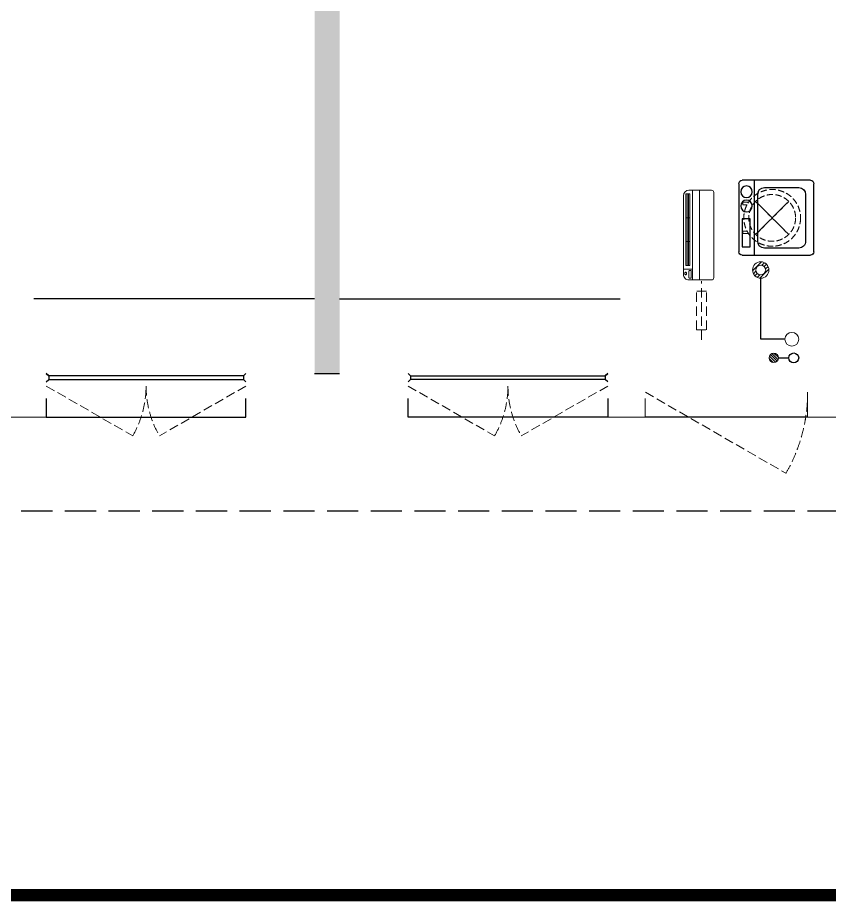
# Model space of a CAD drawing. Extents: x 2803505 to 5851001, y -1372902 to 24339.
# Drawn here: x 3266483 to 3272988, y -925904 to -918819 of the extents above; entities that cross this region are included whole.
import ezdxf

# ---------------------------------------------------------------- set-up
doc = ezdxf.new("R2010")
doc.units = 0
doc.header["$LTSCALE"] = 1000
doc.header["$MEASUREMENT"] = 0
for name, pattern in [('$1$DASH', [0.35, 0.25, -0.1]), ('DASH', [0.35, 0.25, -0.1]), ('HIDDEN', [0.375, 0.25, -0.125])]:
    doc.linetypes.add(name, pattern=pattern)
doc.layers.get('0').update_dxf_attribs({"linetype": 'CONTINUOUS'})
for name, color, linetype in [('!!电气', 1, 'CONTINUOUS'), ('3-栏杆1', 252, 'CONTINUOUS'), ('3.5方案汇报，与郭总、侯月琴确定户型_t8$0$2020.03.04 -1安徽标准化洋房户型(UA）_t8_t8$0$看线', 154, 'CONTINUOUS'), ('LVTRY', 252, 'CONTINUOUS'), ('VPIPE-凝结', 150, 'CONTINUOUS'), ('保温', 6, 'CONTINUOUS'), ('卫生间', 6, 'CONTINUOUS'), ('看线', 185, 'CONTINUOUS')]:
    doc.layers.add(name, color=color, linetype=linetype)
for name, color, linetype, lineweight in [('EQUIP_地漏', 7, 'CONTINUOUS', 18), ('VPIPE-废水', 31, 'TG_F', 18), ('WINDOW', 146, 'CONTINUOUS', 20), ('图框', 147, 'CONTINUOUS', 20), ('平面-空调室内机', 176, 'CONTINUOUS', 9), ('平面-空调预留孔', 252, 'CONTINUOUS', 15), ('粉刷', 251, 'CONTINUOUS', 9)]:
    doc.layers.add(name, color=color, linetype=linetype, lineweight=lineweight)
doc.styles.add('TG_LINETYPE', font='SIMPLEX', dxfattribs={"width": 0.8, "height": 3, "bigfont": 'HZTXT'})
doc.linetypes.add('TG_F', pattern='A,2,-0.3,["F",TG_LINETYPE,S=0.1,R=0,X=-0.23,Y=-0.15],0', length=2.3)

# ---------------------------------------------------------------- blocks, each defined once
blk = doc.blocks.new('GDFGDGRD')
at = {"layer": '保温', "linetype": 'Continuous', "ltscale": 10}
h = blk.add_hatch(dxfattribs=at)
h.set_pattern_fill('HEX', color=251, scale=10, angle=90, style=0)
h.set_pattern_definition([(90, (-70765.891, -152124.736), (-16.49778, 1e-15), [9.525, -19.05]), (210, (-70765.891, -152124.736), (8.24889, -14.2874966), [9.525, -19.05]), (150, (-70765.891, -152115.211), (-8.24889, -14.2874966), [9.525, -19.05])])
h.paths.add_polyline_path([(433016.7, 363923.7), (433216.7, 363923.7), (433216.7, 368523.7), (433016.7, 368523.7)])
at = {"layer": '保温', "color": 251, "linetype": 'ByBlock', "ltscale": 10}
blk.add_line((433016.6, 363923.7), (433216.6, 363923.7), dxfattribs=at)
blk = doc.blocks.new('ASDFSD')
at = {"layer": '3-栏杆1', "color": 5}
for p, q in [((681762.6, 334937.5), (681742.3, 334955.3)), ((681742.3, 334955.3), (681762.6, 334937.5)), ((681742.3, 334888.4), (681762.6, 334908.3)), ((683322.1, 334937.5), (681762.6, 334937.5)), ((681762.6, 334937.5), (681762.6, 334908.3)), ((681762.6, 334908.2), (683322.1, 334908.2)), ((683322.1, 334937.5), (683342.3, 334955.3)), ((683342.3, 334955.3), (683322.1, 334937.5)), ((683322.1, 334937.5), (683322.1, 334908.3)), ((683322.1, 334908.3), (683342.3, 334888.4)), ((683342.3, 334888.4), (683322.1, 334908.3))]:
    blk.add_line(p, q, dxfattribs=at)
blk = doc.blocks.new('dongkong')
at = {"layer": '平面-空调预留孔', "color": 8, "linetype": 'HIDDEN', "ltscale": 0.3}
for p, q in [((-603796, 210899.9), (-603796, 210431.5)), ((-603836, 210821), (-603836, 210510.8)), ((-603836, 210821), (-603756, 210821)), ((-603756, 210821), (-603756, 210510.8))]:
    blk.add_line(p, q, dxfattribs=at)
blk.add_lwpolyline([(-603756, 210510.8), (-603836, 210510.8)], dxfattribs=at)
blk = doc.blocks.new('A$C001338C2')
at = {"color": 8}
for p, q in [((845, 303.6), (55, 303.6)), ((109.1, 214.8), (109.1, 303.6)), ((0, 248.6), (0, 22)), ((900, 22), (900, 248.6)), ((22, 0), (878, 0))]:
    blk.add_line(p, q, dxfattribs=at)
at = {"color": 8, "lineweight": 5}
for p, q in [((864.6, 278.7), (144.5, 278.7)), ((144.5, 278.7), (144.5, 265.8)), ((387, 278.7), (144.5, 278.7)), ((144.5, 278.7), (144.5, 252.9)), ((144.5, 265.8), (864.6, 265.8)), ((387, 239.9), (387, 278.7)), ((864.6, 278.7), (622, 278.7)), ((622, 278.7), (622, 239.9)), ((864.6, 252.9), (864.6, 278.7)), ((864.6, 265.8), (864.6, 239.9)), ((900, 214.8), (0, 214.8)), ((144.5, 239.9), (144.5, 252.9)), ((144.5, 252.9), (864.6, 252.9)), ((864.6, 239.9), (144.5, 239.9)), ((622, 239.9), (387, 239.9)), ((900, 143.2), (0, 143.2))]:
    blk.add_line(p, q, dxfattribs=at)
at = {"color": 8}
for points in [[(73.1, 275), (56.8, 275, -0.414214), (51.3, 280.5), (51.3, 283.4, -0.414214), (56.8, 288.9), (73.1, 288.9, -0.414214), (78.6, 283.4), (78.6, 280.5, -0.414214)], [(89.2, 226.4), (22.2, 226.4, -0.414214), (16.7, 231.9), (16.7, 243.1, -0.414214), (22.2, 248.6), (89.2, 248.6, -0.414214), (94.7, 243.1), (94.7, 231.9, -0.414214)]]:
    blk.add_lwpolyline(points, format="xyb", close=True, dxfattribs=at)
for centre, radius, start, end in [((55, 248.6), 55, 90, 180), ((845, 248.6), 55, 360, 90), ((22, 22), 22, 180, 270), ((878, 22), 22, 270, 360)]:
    blk.add_arc(centre, radius, start, end, dxfattribs=at)
blk = doc.blocks.new('$TwtSys$00000141')
at = {"color": 252}
for p, q in [((-47.1, 3.8), (-5, 45.9)), ((-47.1, 3.8), (-5, 45.9)), ((-43.6, -17.5), (17.5, 43.6)), ((-43.6, -17.5), (17.5, 43.6)), ((-33.2, -33.2), (33.2, 33.2)), ((-33.2, -33.2), (33.2, 33.2)), ((-16.2, -43.5), (43.8, 16.4)), ((-16.2, -43.5), (43.8, 16.4)), ((5.7, -46.1), (46.1, -5.7)), ((5.7, -46.1), (46.1, -5.7))]:
    blk.add_line(p, q, dxfattribs=at)
blk.add_circle((0, 0), 47, dxfattribs=at)
blk.add_circle((0, 0), 47, dxfattribs=at)
blk = doc.blocks.new('RECTANG')
for p, q in [((1, 1), (0, 1)), ((0, 1), (0, 0)), ((1, 0), (1, 1)), ((0, 0), (1, 0))]:
    blk.add_line(p, q)
blk = doc.blocks.new('洗衣机')
at = {"layer": 'LVTRY'}
for p, q in [((3790993.7, 243444.5), (3790993.7, 242899.1)), ((3791567.4, 243472.1), (3791021, 243472.1)), ((3791116.5, 243472.1), (3791116.5, 242871.5)), ((3791594.6, 242899.1), (3791594.6, 243444.5)), ((3791145.1, 242982.5), (3791145.1, 243358)), ((3791199, 243412.7), (3791474.9, 243412.7)), ((3791528.8, 243358), (3791528.8, 242982.5)), ((3791021, 242871.5), (3791567.4, 242871.5)), ((3791474.9, 242927.8), (3791199, 242927.8))]:
    blk.add_line(p, q, dxfattribs=at)
at = {"layer": 'LVTRY', "extrusion": (0, 0, -1)}
for centre, major_axis, start_param, end_param in [((3791021, 243444.5), (0, 27.6), -1.570796, 0), ((3791567.4, 243444.5), (0, 27.6), 0, 1.570796), ((3791055.1, 243379.8), (0, 46.9), 3.141593, 9.424778), ((3791199, 243358), (0, 54.7), 4.712389, 6.283185), ((3791474.9, 243358), (0, 54.7), 0, 1.570796), ((3791055.1, 243265.7), (0, 46.9), 3.141593, 9.424778), ((3791199, 242982.5), (0, 54.7), 3.141593, 4.712389), ((3791474.9, 242982.5), (0, 54.7), 1.570796, 3.141593), ((3791021, 242899.1), (0, 27.6), 3.141593, 4.712389), ((3791567.4, 242899.1), (0, 27.6), 1.570796, 3.141593)]:
    blk.add_ellipse(centre, major_axis=major_axis, ratio=0.986385, start_param=start_param, end_param=end_param, dxfattribs=at)
at = {"layer": 'LVTRY', "xscale": 63.25620569481588, "yscale": 224.5369532744355, "zscale": 64.12934308941763, "rotation": 180}
blk.add_blockref('RECTANG', (3791085.2, 243162.4), dxfattribs=at)
blk = doc.blocks.new('$TwtSys$00000543')
at = {"color": 252}
for p, q in [((-94, -9), (9, 94)), ((-9, -94), (94, 9)), ((12, 55), (42, 84)), ((40, 40), (66, 66)), ((55, 12), (84, 42)), ((-84, -42), (-55, -12)), ((-66, -66), (-40, -40)), ((-42, -84), (-12, -55))]:
    blk.add_line(p, q, dxfattribs=at)
for radius in [94, 56.4]:
    blk.add_circle((0, 0), radius, dxfattribs=at)
blk = doc.blocks.new('dnfhfn')
at = {"color": 252, "linetype": '$1$DASH', "ltscale": 0.2}
for p, q in [((101.9, 462.7, 0), (121.9, 462.7, 0)), ((101.9, 417.2, 0), (101.9, 462.7, 0)), ((121.9, 462.7, 0), (121.9, 429, 0)), ((353.1, 462.7, 0), (333.1, 462.7, 0)), ((333.1, 462.7, 0), (333.1, 429, 0)), ((353.1, 417.2, 0), (353.1, 462.7, 0))]:
    blk.add_line(p, q, dxfattribs=at)
at = {"color": 252, "linetype": '$1$DASH', "ltscale": 0.2, "elevation": 0}
for points in [[(94.9, 360.1), (94.9, 360.1), (360.1, 94.9), (360.1, 94.9)], [(360.1, 360.1), (94.9, 94.9), (94.9, 94.9), (360.1, 360.1)]]:
    blk.add_lwpolyline(points, close=True, dxfattribs=at)
at = {"color": 252, "linetype": '$1$DASH', "ltscale": 0.2}
for radius in [227.5, 187.5]:
    blk.add_circle((227.5, 227.5, 0), radius, dxfattribs=at)
blk = doc.blocks.new('A$C148B7D8E')
at = {"layer": '卫生间', "color": 252, "linetype": 'DASH'}
blk.add_lwpolyline([(16100, 14000), (16100, 15400), (7700, 15400), (7700, 10800), (7300, 10800), (7300, 10000), (900, 10000), (900, 9000), (-900, 9000), (-900, -900), (1750, -900), (1750, -2100), (23450, -2100), (23450, -900), (25100, -900)], dxfattribs=at)
blk = doc.blocks.new('A$C66B635E3')
at = {"color": 252, "const_width": 8}
for points in [[(9950, -100), (9950, -250), (10250, -250), (10250, -100)], [(15050, -100), (15050, -250), (14750, -250), (14750, -100)], [(16650, -100), (16650, -250), (16350, -250), (16350, -100)]]:
    blk.add_lwpolyline(points, dxfattribs=at)
at = {"layer": '3.5方案汇报，与郭总、侯月琴确定户型_t8$0$2020.03.04 -1安徽标准化洋房户型(UA）_t8_t8$0$看线', "color": 252, "ltscale": 10}
for p, q in [((12400, 700), (10150, 700)), ((12600, 700), (14850, 700))]:
    blk.add_line(p, q, dxfattribs=at)
at = {"layer": 'VPIPE-凝结', "color": 252, "ltscale": 0.1}
for points in [[(16170, 375), (15975.9, 375), (15975.9, 864.2)], [(16117.6, 225), (16200, 225)]]:
    blk.add_lwpolyline(points, dxfattribs=at)
at = {"layer": 'VPIPE-凝结', "color": 252}
blk.add_circle((16240, 225), 40, dxfattribs=at)
at = {"layer": 'VPIPE-废水', "color": 252}
blk.add_circle((16225, 375), 55, dxfattribs=at)
at = {"layer": 'WINDOW', "color": 252, "linetype": 'DASH', "ltscale": 0.3}
for points in [[(10250, 0), (10942.8, -400, 0.131652), (11050, 0)], [(11850, 0), (11157.2, -400, -0.131652), (11050, 0)], [(13150, 0), (13842.8, -400, 0.131652), (13950, 0)], [(14750, 0), (14057.2, -400, -0.131652), (13950, 0)], [(15051.9, -50), (16177.8, -700, 0.131652), (16351.9, -50)]]:
    blk.add_lwpolyline(points, format="xyb", dxfattribs=at)
at = {"layer": '看线', "color": 252, "ltscale": 0.5}
for points in [[(10250, -100), (10250, -250), (11850, -250), (11850, -100)], [(14750, -100), (14750, -250), (13150, -250), (13150, -100)], [(16350, -250), (15050, -250)]]:
    blk.add_lwpolyline(points, dxfattribs=at)
at = {"color": 252}
for name, p in [('A$C148B7D8E', (-100, 1100)), ('GDFGDGRD', (-420616.6, -363823.7)), ('ASDFSD', (-671492.3, -334855.3))]:
    blk.add_blockref(name, p, dxfattribs=at)
at = {"color": 252, "xscale": -1}
blk.add_blockref('ASDFSD', (696492.3, -334855.3), dxfattribs=at)
at = {"layer": 'EQUIP_地漏', "color": 252, "xscale": 0.7000000000000001, "yscale": 0.7000000000000001, "zscale": 0.7000000000000001}
blk.add_blockref('$TwtSys$00000543', (15975.9, 930), dxfattribs=at)
at = {"layer": 'EQUIP_地漏', "color": 252, "xscale": 0.8, "yscale": -0.8, "zscale": 0.8, "rotation": 179.999999999993}
blk.add_blockref('$TwtSys$00000141', (16080, 225), dxfattribs=at)
at = {"layer": '平面-空调室内机', "color": 252, "ltscale": 0.3, "xscale": -1, "rotation": 180}
blk.add_blockref('dongkong', (619295.9, 211270.8), dxfattribs=at)
at = {"layer": '平面-空调预留孔', "color": 252, "xscale": 0.800000000046565, "yscale": 0.800000000046565, "zscale": 0.800000000046565, "rotation": 90.00000023343011}
blk.add_blockref('A$C001338C2', (15599.8, 850), dxfattribs=at)
at = {"layer": '平面-空调预留孔', "color": 252, "rotation": 89.99999999999304}
blk.add_blockref('dnfhfn', (16295.1, 1120.3, 0), dxfattribs=at)
at = {"layer": '粉刷', "color": 252}
blk.add_blockref('洗衣机', (-3775193.7, -241822.4), dxfattribs=at)

msp = doc.modelspace()

# ---------------------------------------------------------------- linework, layer by layer
at = {"layer": '图框', "const_width": 100}
msp.add_lwpolyline([(3325259.7, -925853.6), (3325259.7, -868453.6), (3244659.7, -868453.6), (3244659.7, -925853.6)], close=True, dxfattribs=at)

# ---------------------------------------------------------------- block references
at = {"layer": '!!电气'}
msp.add_blockref('A$C66B635E3', (3256462.1, -921772), dxfattribs=at)

doc.saveas('drawing.dxf')
